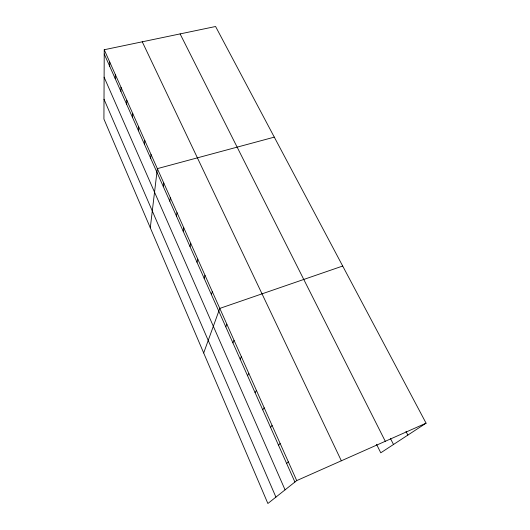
<?xml version="1.0" encoding="UTF-8"?>
<svg xmlns="http://www.w3.org/2000/svg" width="530" height="530" viewBox="0 0 530 530"><rect width="100%" height="100%" fill="white"/><g stroke="black" fill="none" stroke-linecap="round" stroke-linejoin="round"><path stroke-width="0.79" d="M104.238 49.74L103.92 119.058L267.875 503.5L296.721 480.604L426.08 423.172L215.584 26.5L104.238 49.74L296.721 480.604M109.683 66.223L109.743 62.07M115.242 78.705L115.341 74.604M120.893 91.392L121.039 87.351M126.643 104.297L126.829 100.316M132.487 117.422L132.725 113.513M138.436 130.778L138.721 126.928M144.491 144.365L144.822 140.589M150.653 158.192L151.03 154.488M150.288 227.781L157.35 168.639L274.295 137.137M163.3 186.593L163.79 183.049M169.799 201.175L170.342 197.716M176.417 216.028L177.013 212.656M183.155 231.153L183.811 227.873M190.012 246.563L190.74 243.369M197.008 262.257L197.796 259.17M204.13 278.25L204.991 275.269M211.39 294.548L212.318 291.679M203.679 352.98L219.791 308.407L342.691 266.034M225.787 326.864L226.853 324.214M232.909 342.844L234.048 340.306M240.156 359.121L241.369 356.703M247.543 375.704L248.835 373.411M255.069 392.598L256.434 390.431M262.734 409.809L264.185 407.775M270.552 427.346L272.082 425.458M278.515 445.226L280.138 443.484M286.631 463.458L288.346 461.862M426.08 423.172L380.772 452.812L376.538 444.299M405.98 431.407L407.881 435.077M390.504 438.582L393.499 444.491M180.107 33.907L385.283 441.291M142.272 41.804L341.34 460.795M104.218 53.954L294.912 482.042M104.112 77.181L285.067 489.852M104.013 99.249L275.918 497.113"/></g></svg>
